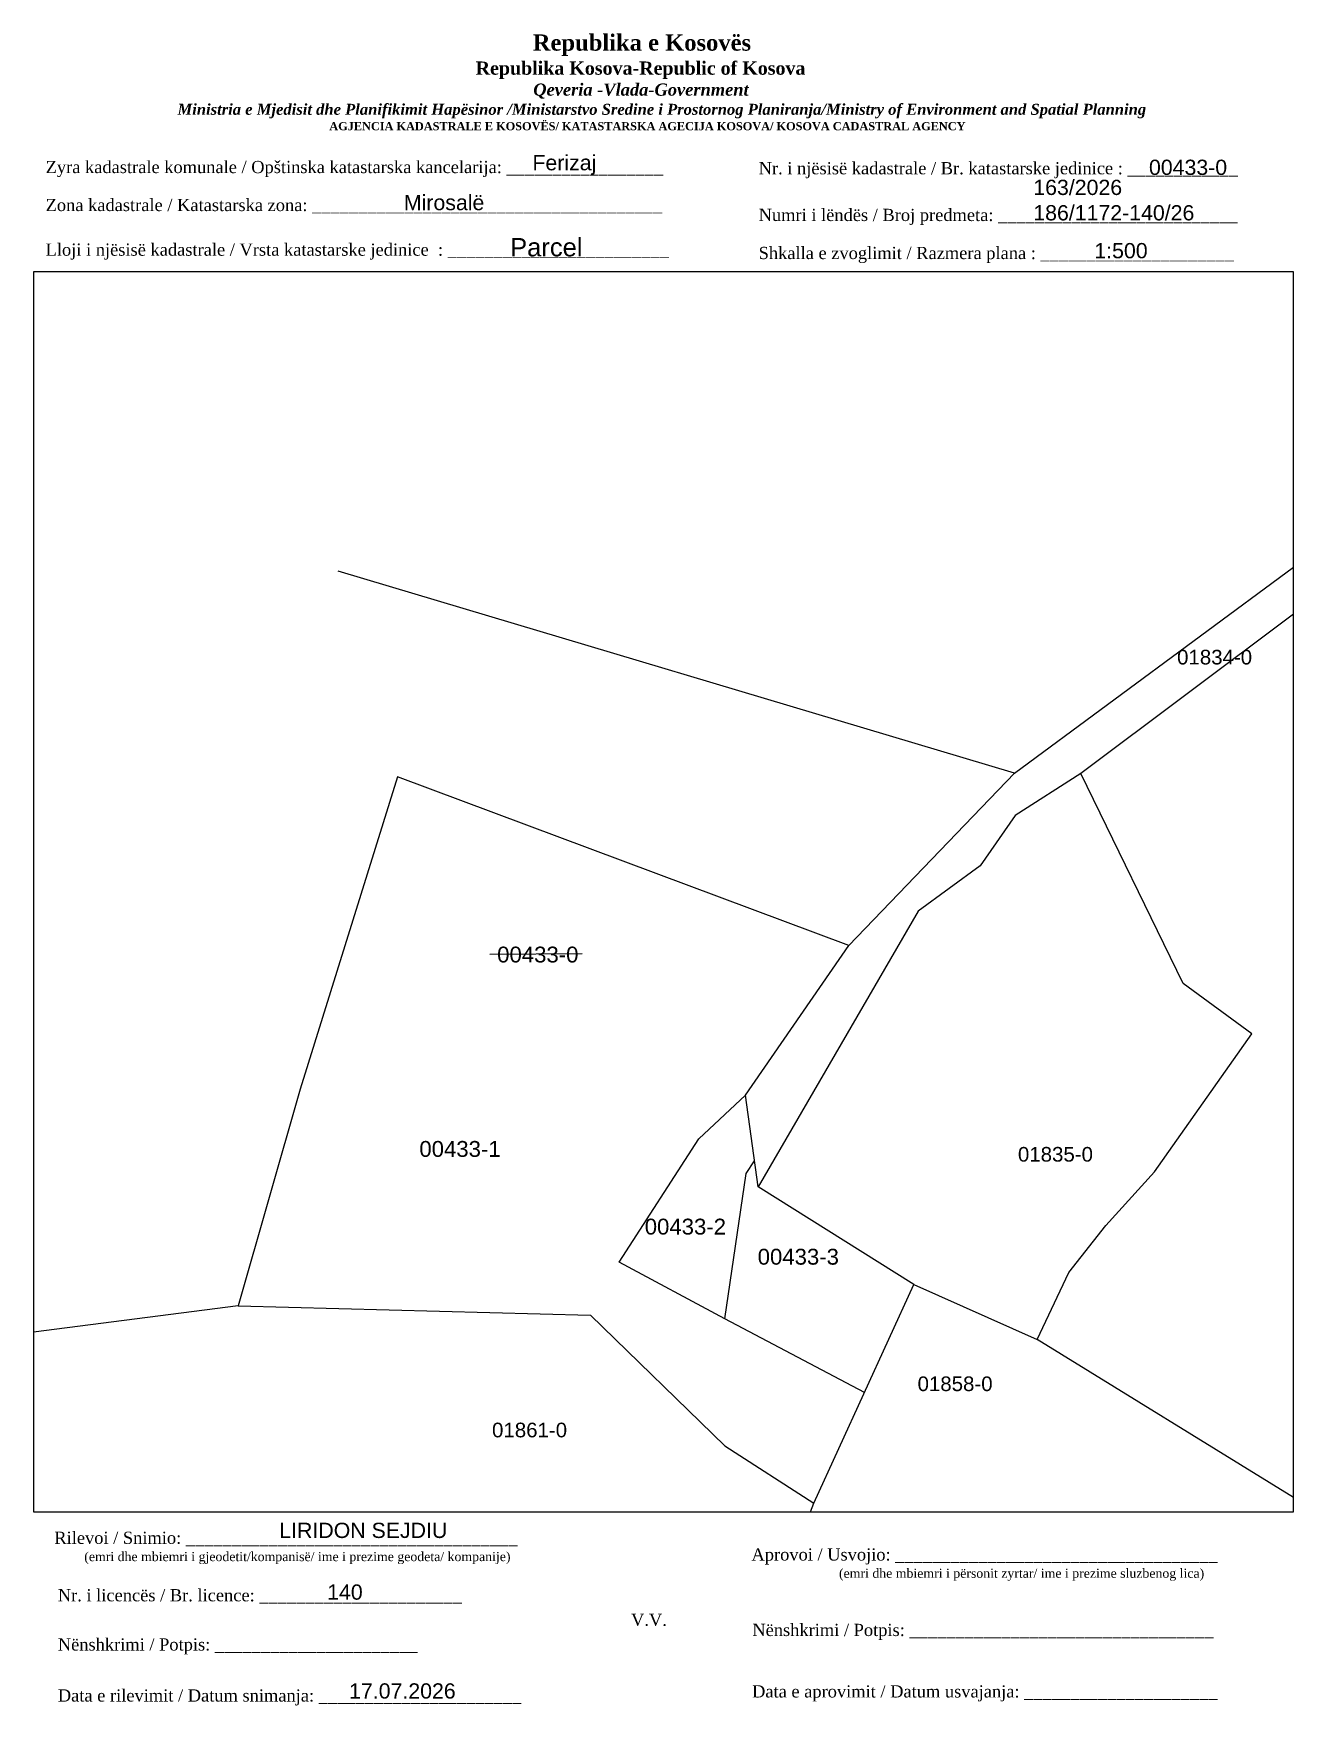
# Paper-space layout 'Manuali' of a CAD drawing. Header units: metres, sheet in millimetres. Extents: x 1 to 208, y 2 to 276.
# The model-space entities are those that its viewports show. They can reach past a viewport. Long polylines and large blocks are cut down to what shows.
import ezdxf

# ---------------------------------------------------------------- set-up
doc = ezdxf.new("R2010")
doc.units = ezdxf.units.M
doc.layers.get('0').update_dxf_attribs({"lineweight": 0})
for name, color, linetype, lineweight in [('Korniza e jashtme', 7, 'Continuous', 0), ('Ndarjet', 1, 'Continuous', 0), ('Nr Parceles Baze', 7, 'Continuous', 0), ('Nr-Kojshi', 251, 'Continuous', 0), ('Nr-Ri', 1, 'Continuous', 0), ('Parc-Kojshi', 251, 'Continuous', 0), ('Parcela Baze', 7, 'Continuous', 0)]:
    doc.layers.add(name, color=color, linetype=linetype, lineweight=lineweight)
doc.styles.get("Standard").update_dxf_attribs({"font": 'arial.ttf'})

msp = doc.modelspace()

# ---------------------------------------------------------------- linework, layer by layer
at = {"layer": 'Ndarjet', "flags": 128}
for points in [[(7519502.31, 4695447.77), (7519509.89, 4695447.83)], [(7519521.58, 4695417.86), (7519512.92, 4695422.51), (7519519.46, 4695432.63), (7519523.28, 4695436.2)], [(7519533.03, 4695411.82), (7519521.58, 4695417.86), (7519523.33, 4695429.78), (7519524.03, 4695430.83)]]:
    msp.add_lwpolyline(points, dxfattribs=at)
at = {"layer": 'Parc-Kojshi'}
for points in [[(7519545.34, 4695462.62), (7519589.12, 4695494.94)], [(7519574.36, 4695480.24), (7519550.77, 4695462.59)], [(7519545.34, 4695462.62), (7519489.89, 4695479.18)], [(7519531.76, 4695448.49), (7519545.34, 4695462.62)], [(7519550.77, 4695462.59), (7519545.4, 4695459.14)], [(7519559.17, 4695445.37), (7519550.77, 4695462.59)], [(7519545.4, 4695459.14), (7519542.51, 4695455.01)], [(7519542.51, 4695455.01), (7519537.44, 4695451.31)], [(7519537.44, 4695451.31), (7519524.33, 4695428.69)], [(7519564.8, 4695441.23), (7519559.17, 4695445.37)], [(7519556.83, 4695429.93), (7519564.8, 4695441.23)], [(7519552.83, 4695425.53), (7519556.83, 4695429.93)], [(7519549.8, 4695421.67), (7519552.83, 4695425.53)], [(7519537.08, 4695420.69), (7519547.2, 4695416.17)], [(7519547.2, 4695416.17), (7519549.8, 4695421.67)], [(7519481.67, 4695418.93), (7519461.32, 4695416.33)], [(7519568.87, 4695402.83), (7519547.2, 4695416.17)], [(7519526.96, 4695397.71), (7519528.88, 4695402.76)], [(7519556.64, 4695382), (7519568.87, 4695402.83)]]:
    msp.add_lwpolyline(points, dxfattribs=at)
at = {"layer": 'Parcela Baze', "flags": 128}
msp.add_lwpolyline([(7519523.28, 4695436.2), (7519531.76, 4695448.49), (7519494.74, 4695462.31), (7519486.76, 4695436.71), (7519481.67, 4695418.93), (7519510.56, 4695418.17), (7519521.59, 4695407.45), (7519528.88, 4695402.76), (7519537.08, 4695420.69), (7519524.33, 4695428.69)], close=True, dxfattribs=at)

# ---------------------------------------------------------------- texts
at = {"layer": 'Nr Parceles Baze'}
msp.add_text('00433-0', height=1.3, dxfattribs=at).set_placement((7519502.92, 4695447.09))
at = {"layer": 'Nr-Kojshi'}
for s, p in [('01834-0', (7519558.67, 4695471.53)), ('01835-0', (7519545.62, 4695430.76)), ('01858-0', (7519537.39, 4695411.94)), ('01861-0', (7519502.5, 4695408.15))]:
    msp.add_text(s, height=1.2, dxfattribs=at).set_placement(p)
at = {"layer": 'Nr-Ri'}
for s, p in [('00433-1', (7519496.54, 4695431.15)), ('00433-2', (7519515.02, 4695424.78)), ('00433-3', (7519524.28, 4695422.31))]:
    msp.add_text(s, height=1.3, dxfattribs=at).set_placement(p)

psp = doc.layouts.new('Manuali')

# ---------------------------------------------------------------- texts
for s, p in [('00433-0', (183.92, 252.84)), ('Mirosalë', (61.73, 247.06)), ('1:500', (174.96, 239.17)), ('LIRIDON SEJDIU ', (41.3, 29.28)), ('140', (49.15, 19.16)), ('17.07.2026', (52.75, 2.94))]:
    psp.add_text(s, height=2.5).set_placement(p)
for s, insert, char_height, width, attachment_point in [('\\pi77.297;{\\fBook Antiqua|b1|i0|c0|p18;\\H1.333x;Republika e Kosovës\\fTimes New Roman|b1|i0|c0|p18;\\P\\pi67.927;\\fBook Antiqua|b1|i0|c0|p18;\\H0.8125x;Republika Kosova-Republic of Kosova\\fTimes New Roman|b1|i0|c0|p18;\\P\\pi77.378;\\fBook Antiqua|b1|i1|c0|p18;\\H0.9233x;Qeveria -Vlada-Government \\P\\pi13.032,l6,t23.033;\\fTimes New Roman|b1|i1|c0|p18;\\H0.9x;Ministria e Mjedisit dhe Planifikimit Hapësinor /Ministarstvo Sredine i Prostornog Planiranja/Ministry of Environment and Spatial Planning\\P\\pi43.931,l0,tz;\\fBook Antiqua|b1|i0|c0|p18;\\H0.7406x;AGJENCIA KADASTRALE E KOSOVËS/ KATASTARSKA AGECIJA KOSOVA/ KOSOVA CADASTRAL AGENCY}', (5.57, 275.89), 2, 191.8237, 1), ('{\\fTimes New Roman|b0|i0|c0|p18;Zyra kadastrale komunale / Opštinska katastarska kancelarija: _________________}', (2.98, 255.14), 2, 100.6873, 1), ('Ferizaj', (88.05, 254.47), 2.5, 9.9735, 5), ('{\\fTimes New Roman|b0|i0|c0|p18;Nr. i njësisë kadastrale / Br. katastarske jedinice : ____________}', (119.91, 254.94), 2, 79.9484, 1), ('163/2026\\P186/1172-140/26\\P', (164.95, 252.05), 2.5, 21.732, 1), ('{\\fTimes New Roman|b0|i0|c0|p18;Zona kadastrale / Katastarska zona: ______________________________________}', (2.98, 248.91), 2, 100.6873, 1), ('{\\fTimes New Roman|b0|i0|c0|p18;Numri i lëndës / Broj predmeta: __________________________}', (119.91, 247.28), 2, 79.9484, 1), ('{\\fTimes New Roman|b0|i0|c0|p18;Lloji i njësisë kadastrale / Vrsta katastarske jedinice  : ________________________}', (2.98, 241.59), 2, 100.6873, 1), ('{\\fArial|b0|i0|c0|p34;Parcel}', (85.09, 240.96), 3, 11.2939, 5), ('{\\fTimes New Roman|b0|i0|c0|p18;Shkalla e zvoglimit / Razmera plana : _____________________}', (119.91, 241.04), 2, 79.9484, 1), ('{\\fTimes New Roman|b0|i0|c0|p18;Rilevoi / Snimio: ____________________________________\\P     \\H0.75x;(emri dhe mbiemri i gjeodetit/kompanisë/ ime i prezime geodeta/ kompanije)}', (42.38, 27.65), 2, 74.7958, 5), ('{\\fTimes New Roman|b0|i0|c0|p18; Aprovoi / Usvojio: ___________________________________\\P                    \\H0.75x;(emri dhe mbiemri i përsonit zyrtar/ ime i prezime sluzbenog lica)}', (117.98, 27.58), 2, 83.344, 1), ('{\\fTimes New Roman|b0|i0|c0|p18;Nr. i licencës / Br. licence: ______________________\\P                                }', (4.98, 20.89), 2, 83.344, 1), ('{\\fTimes New Roman|b0|i0|c0|p18;V.V.                                 }', (101.92, 15.84), 2, 5.7076, 5), ('{\\fTimes New Roman|b0|i0|c0|p18; Nënshkrimi / Potpis: _________________________________}', (118.12, 15.2), 2, 83.344, 1), ('{\\fTimes New Roman|b0|i0|c0|p18;Nënshkrimi / Potpis: ______________________\\P                                 }', (4.98, 12.82), 2, 83.344, 1), ('{\\fTimes New Roman|b0|i0|c0|p18;Data e rilevimit / Datum snimanja: ______________________\\P                                 }', (4.98, 4.45), 2, 83.344, 1), ('{\\fTimes New Roman|b0|i0|c0|p18; Data e aprovimit / Datum usvajanja: _____________________}', (118.07, 5.12), 2, 83.344, 1)]:
    psp.add_mtext(s, dxfattribs=dict(insert=insert, char_height=char_height, width=width, attachment_point=attachment_point))

# ---------------------------------------------------------------- viewports
at = {"layer": 'Korniza e jashtme', "view_target_point": (370776.43, 310629.57)}
psp.add_viewport(center=(104.31, 135.25), size=(206.65, 203.4046), view_center_point=(7148740.13, 4384823.31), view_height=101.7023, dxfattribs=at)

doc.saveas('drawing.dxf')
